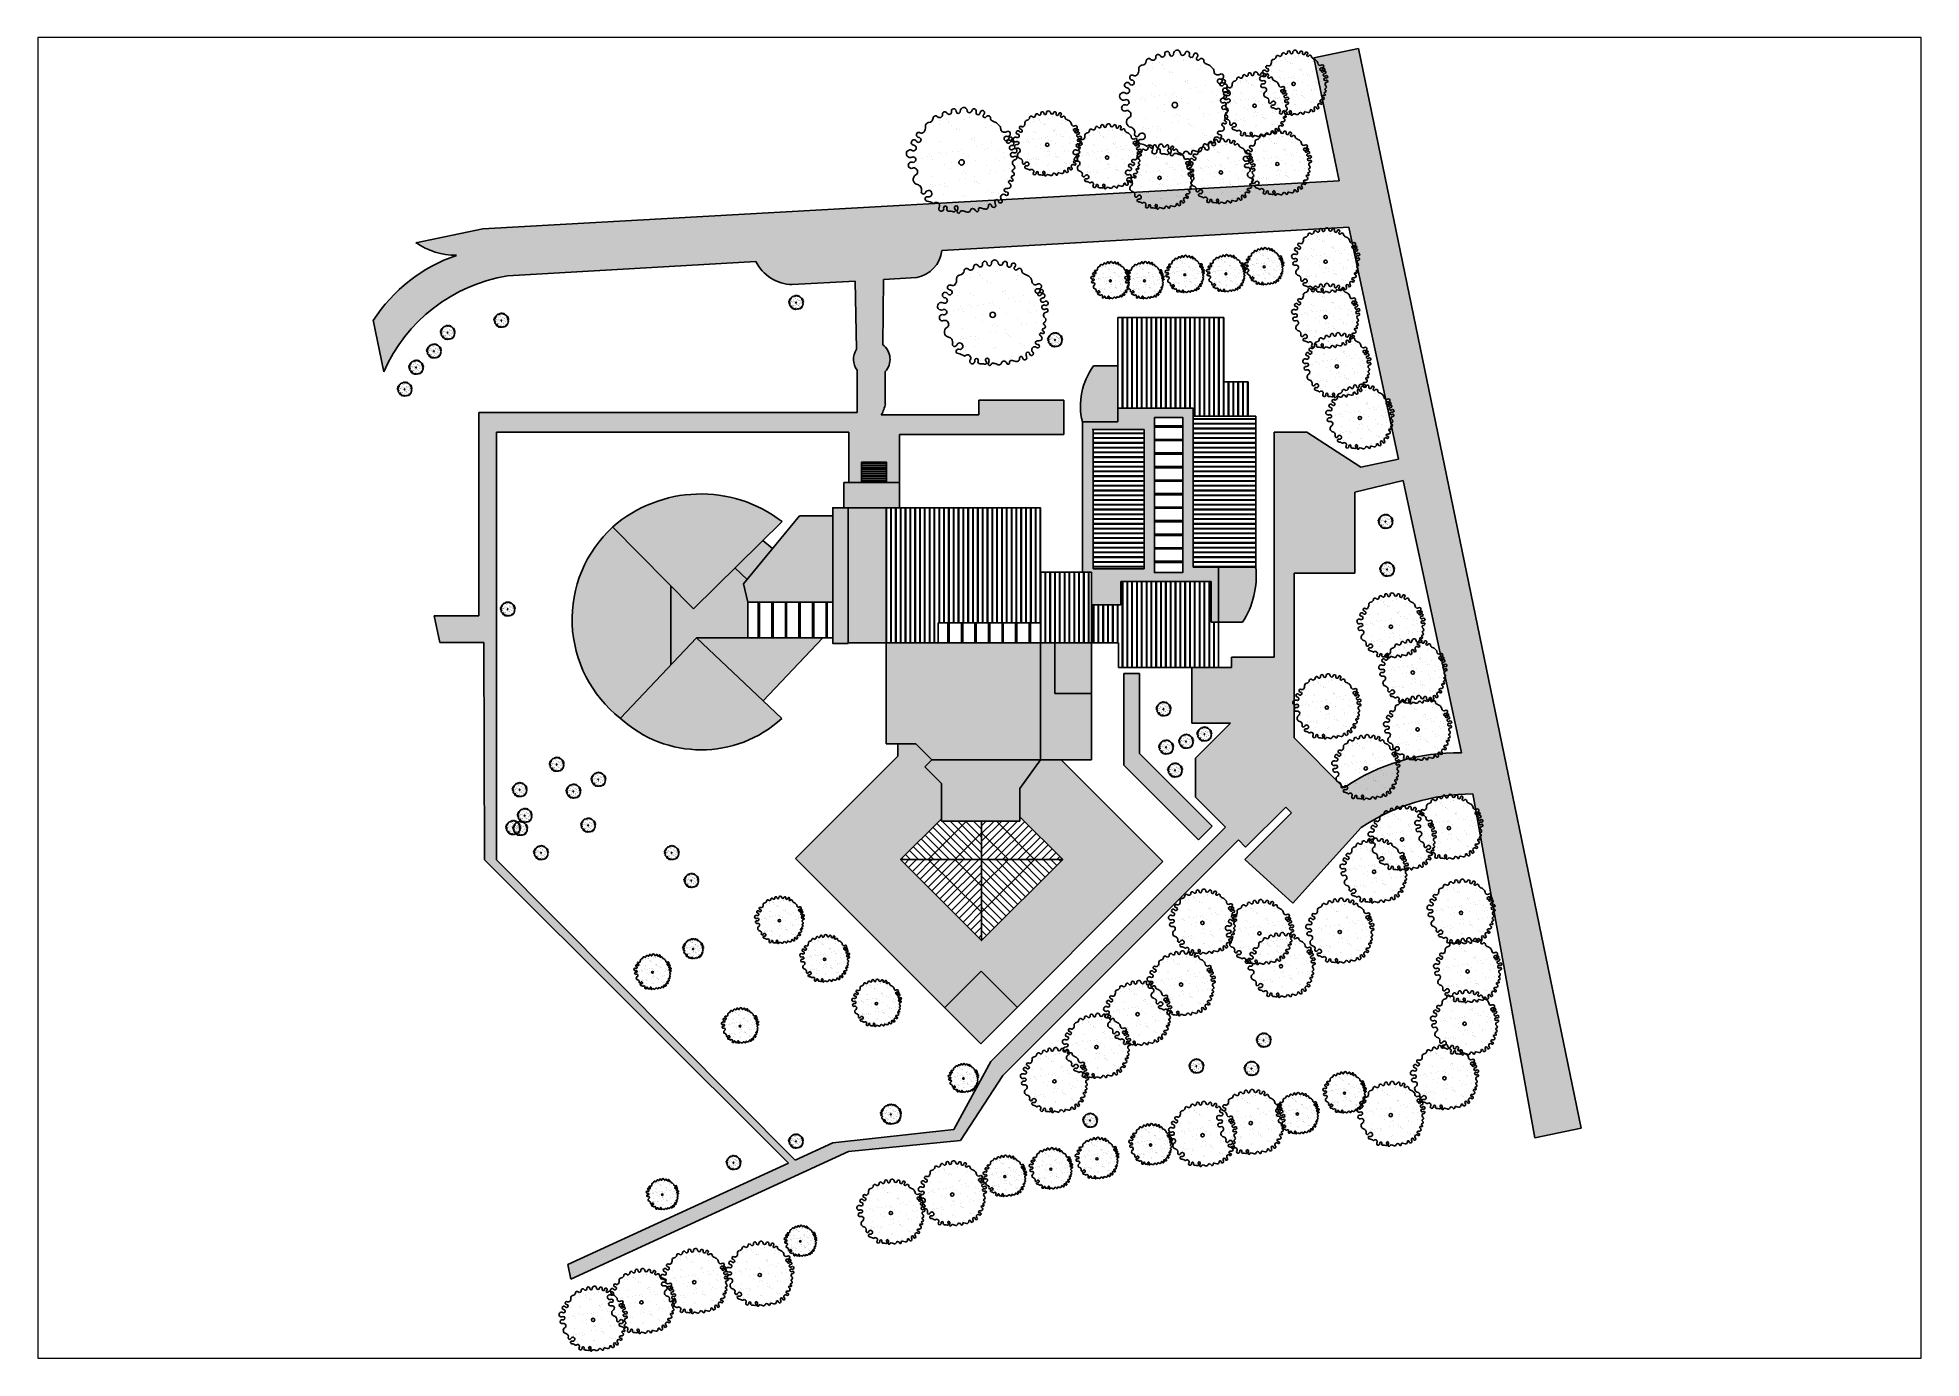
# Paper-space layout 'Layout1' of a CAD drawing. Header units: millimetres. Extents: x 29 to 259, y 20 to 181.
# The model-space entities are those that its viewports show. They can reach past a viewport. Long polylines and large blocks are cut down to what shows.
import ezdxf

# ---------------------------------------------------------------- set-up
doc = ezdxf.new("R2010")
doc.units = ezdxf.units.MM
for name, color, linetype in [('Building', 7, 'Continuous'), ('Plants', 93, 'Continuous'), ('Roads', 51, 'Continuous')]:
    doc.layers.add(name, color=color, linetype=linetype)
doc.layers.get('0').off()

# ---------------------------------------------------------------- blocks, each defined once
blk = doc.blocks.new('AR34')
for p, q in [((-0.583, 1.096), (-0.583, 1.096)), ((-0.574, 0.997), (-0.574, 0.997)), ((-0.391, 1.121), (-0.391, 1.121)), ((-0.333, 1.05), (-0.333, 1.05)), ((-0.331, 1.075), (-0.331, 1.075)), ((0.04, 1.375), (0.04, 1.375)), ((0.068, 1.14), (0.068, 1.14)), ((0.221, 1.174), (0.221, 1.174)), ((0.222, 1.196), (0.222, 1.196)), ((0.462, 1.227), (0.462, 1.227)), ((0.665, 1.05), (0.665, 1.05)), ((-0.925, 0.518), (-0.925, 0.518)), ((-0.919, 0.788), (-0.919, 0.788)), ((-0.727, 0.963), (-0.727, 0.963)), ((-0.583, 0.564), (-0.583, 0.564)), ((-0.513, 0.522), (-0.513, 0.522)), ((-0.265, 0.966), (-0.265, 0.966)), ((-0.138, 0.867), (-0.138, 0.867)), ((-0.132, 0.897), (-0.132, 0.897)), ((-0.05, 0.86), (-0.05, 0.86)), ((0.271, 0.613), (0.271, 0.613)), ((0.291, 0.622), (0.291, 0.622)), ((0.331, 0.568), (0.331, 0.568)), ((0.347, 0.648), (0.347, 0.648)), ((0.627, 0.93), (0.627, 0.93)), ((0.799, 0.981), (0.799, 0.981)), ((0.802, 0.514), (0.802, 0.514)), ((1.073, 0.701), (1.073, 0.701)), ((1.278, 0.732), (1.278, 0.732)), ((-1.182, 0.073), (-1.182, 0.073)), ((-1.028, 0.107), (-1.028, 0.107)), ((-0.888, 0.155), (-0.888, 0.155)), ((-0.849, 0.213), (-0.849, 0.213)), ((-0.788, 0.16), (-0.788, 0.16)), ((-0.755, 0.086), (-0.755, 0.086)), ((-0.604, 0.272), (-0.604, 0.272)), ((-0.544, 0.226), (-0.544, 0.226)), ((-0.387, 0.25), (-0.387, 0.25)), ((-0.263, 0.011), (-0.263, 0.011)), ((-0.233, 0.284), (-0.233, 0.284)), ((-0.068, 0.292), (-0.068, 0.292)), ((0.007, 0.337), (0.007, 0.337)), ((0.042, 0.239), (0.042, 0.239)), ((0.175, 0.17), (0.175, 0.17)), ((0.361, 0.048), (0.361, 0.048)), ((0.408, 0.426), (0.408, 0.426)), ((0.562, 0.461), (0.562, 0.461)), ((0.612, 0.352), (0.612, 0.352)), ((0.697, 0.356), (0.697, 0.356)), ((0.933, 0.106), (0.933, 0.106)), ((0.973, 0.323), (0.973, 0.323)), ((0.993, 0.061), (0.993, 0.061)), ((1.106, 0.254), (1.106, 0.254)), ((1.142, 0.127), (1.142, 0.127)), ((-1.209, -0.116), (-1.209, -0.116)), ((-1.138, -0.331), (-1.138, -0.331)), ((-0.78, -0.361), (-0.78, -0.361)), ((-0.444, -0.052), (-0.444, -0.052)), ((-0.276, -0.163), (-0.276, -0.163)), ((-0.046, -0.464), (-0.046, -0.464)), ((0.002, -0.282), (0.002, -0.282)), ((0.058, -0.235), (0.058, -0.235)), ((0.108, -0.429), (0.108, -0.429)), ((0.118, -0.281), (0.118, -0.281)), ((0.348, -0.376), (0.348, -0.376)), ((0.35, -0.488), (0.35, -0.488)), ((0.655, -0.079), (0.655, -0.079)), ((0.749, -0.287), (0.749, -0.287)), ((0.766, -0.218), (0.766, -0.218)), ((0.903, -0.252), (0.903, -0.252)), ((1.143, -0.199), (1.143, -0.199)), ((1.212, -0.447), (1.212, -0.447)), ((1.274, -0.155), (1.274, -0.155)), ((1.28, -0.404), (1.28, -0.404)), ((-0.899, -0.974), (-0.899, -0.974)), ((-0.841, -0.64), (-0.841, -0.64)), ((-0.817, -0.577), (-0.817, -0.577)), ((-0.757, -0.623), (-0.757, -0.623)), ((-0.71, -0.935), (-0.71, -0.935)), ((-0.687, -0.606), (-0.687, -0.606)), ((-0.581, -0.572), (-0.581, -0.572)), ((-0.476, -0.838), (-0.476, -0.838)), ((-0.448, -0.641), (-0.448, -0.641)), ((-0.447, -0.553), (-0.447, -0.553)), ((-0.374, -0.627), (-0.374, -0.627)), ((0.032, -0.89), (0.032, -0.89)), ((0.071, -0.856), (0.071, -0.856)), ((0.399, -0.496), (0.399, -0.496)), ((0.43, -0.526), (0.43, -0.526)), ((0.483, -0.557), (0.483, -0.557)), ((0.72, -0.743), (0.72, -0.743)), ((0.78, -0.788), (0.78, -0.788)), ((0.836, -0.792), (0.836, -0.792)), ((0.962, -0.806), (0.962, -0.806)), ((-0.304, -1.201), (-0.304, -1.201)), ((-0.155, -1.084), (-0.155, -1.084)), ((-0.107, -1.266), (-0.107, -1.266)), ((-0.095, -1.13), (-0.095, -1.13)), ((0.294, -1.177), (0.294, -1.177)), ((0.448, -1.143), (0.448, -1.143)), ((0.5, -1.1), (0.5, -1.1)), ((0.657, -1.215), (0.657, -1.215)), ((0.688, -1.089), (0.688, -1.089)), ((1.061, -1.004), (1.061, -1.004))]:
    blk.add_line(p, q)
blk.add_circle((0.003, 0.005), 0.0699)
for centre, radius, start, end in [((-0.845, 0.951), 0.101, 94.8706, 185.2408), ((-0.863, 1.169), 0.117, 274.8706, 357.0694), ((-0.681, 1.159), 0.0654, 42.8926, 177.0694), ((-0.576, 1.257), 0.0781, 222.8926, 4.0789), ((-0.433, 1.267), 0.0645, 27.2561, 184.0789), ((-0.322, 1.324), 0.0607, 207.2561, 12.7058), ((-0.202, 1.351), 0.0627, 357.381, 192.7058), ((-0.085, 1.346), 0.0546, 177.381, 4.5311), ((0.059, 1.357), 0.0893, 5.5558, 184.5311), ((0.21, 1.372), 0.0631, 185.5558, 350.275), ((0.33, 1.352), 0.0579, 340.4886, 170.275), ((0.438, 1.313), 0.0572, 160.4886, 357.6944), ((0.551, 1.309), 0.0559, 307.4277, 177.6944), ((0.614, 1.227), 0.0474, 127.4277, 325.9017), ((0.704, 1.166), 0.0615, 357.7701, 145.9017), ((0.839, 1.161), 0.0738, 177.7701, 240.2235), ((1.138, 1.682), 0.675, 240.2235, 247.9142), ((0.781, 0.804), 0.273, 36.3903, 67.9142), ((-1.246, 0.526), 0.0716, 30.2422, 264.7312), ((-1.127, 0.596), 0.0659, 210.2422, 86.1284), ((-1.118, 0.726), 0.0643, 60.3726, 266.1284), ((-1.047, 0.852), 0.0808, 240.3726, 325.9814), ((-1.152, 0.923), 0.208, 325.9814, 5.2408), ((0.873, 0.871), 0.16, 4.1943, 36.3903), ((1.127, 0.89), 0.0951, 184.1943, 303.0116), ((1.181, 0.629), 0.0606, 74.2249, 359.8506), ((1.216, 0.753), 0.0684, 254.2249, 123.0116), ((1.232, 0.553), 0.0471, 53.8221, 330.5087), ((1.287, 0.628), 0.0461, 233.8221, 179.8506), ((1.321, 0.503), 0.0547, 268.4475, 150.5087), ((-1.345, 0.231), 0.101, 60.6127, 294.6176), ((-1.314, -0.071), 0.082, 73.7291, 290.6354), ((-1.271, 0.076), 0.0712, 253.7291, 130.6017), ((-1.259, 0.382), 0.073, 240.6127, 84.7312), ((1.318, 0.391), 0.0577, 88.4475, 315.831), ((1.349, 0.205), 0.0591, 63.7791, 306.3078), ((1.421, -0.008), 0.0834, 94.2768, 235.3763), ((1.401, 0.31), 0.0578, 243.7791, 135.831), ((1.411, 0.121), 0.0461, 274.2768, 126.3078), ((-1.25, -0.241), 0.0997, 339.0384, 110.6354), ((-1.128, -0.445), 0.138, 121.073, 259.3982), ((-1.251, -0.241), 0.101, 301.073, 339.0384), ((1.275, -0.511), 0.0393, 49.1403, 247.2303), ((1.323, -0.455), 0.034, 229.1403, 69.8944), ((1.347, -0.389), 0.0367, 95.1452, 249.8944), ((1.373, -0.223), 0.0379, 110.5311, 246.8807), ((1.339, -0.303), 0.0495, 275.1452, 66.8807), ((1.338, -0.129), 0.0627, 290.5311, 55.3763), ((-1.177, -0.706), 0.127, 33.345, 79.3982), ((-1.188, -0.713), 0.141, 344.3667, 33.345), ((-0.996, -0.767), 0.0592, 164.3667, 339.3051), ((-0.899, -0.955), 0.0567, 74.3676, 263.8415), ((-0.861, -0.818), 0.085, 254.3676, 159.3051), ((0.927, -1.019), 0.0468, 2.2949, 178.2606), ((1.023, -1.015), 0.0493, 182.2949, 47.774), ((1.114, -0.915), 0.0861, 161.2295, 227.774), ((1.106, -0.912), 0.0782, 96.2602, 161.2295), ((1.105, -0.905), 0.0715, 47.4117, 96.2602), ((1.171, -0.726), 0.0473, 81.4743, 279.0893), ((1.185, -0.819), 0.0465, 227.4117, 99.0893), ((1.202, -0.516), 0.165, 261.4743, 288.6125), ((1.233, -0.609), 0.0669, 288.6125, 67.2303), ((-0.94, -1.337), 0.327, 53.0956, 83.8415), ((-0.733, -1.061), 0.0174, 233.0956, 316.9913), ((-0.658, -1.131), 0.0855, 326.7663, 136.9913), ((-0.532, -1.214), 0.0656, 146.7663, 13.4455), ((-0.423, -1.188), 0.0458, 336.023, 193.4455), ((-0.333, -1.228), 0.0523, 156.023, 275.9697), ((-0.299, -1.558), 0.28, 71.4879, 95.9697), ((-0.196, -1.252), 0.0427, 251.4879, 51.2416), ((-0.141, -1.183), 0.0461, 11.9951, 231.2416), ((-0.076, -1.288), 0.0402, 150.0309, 341.9259), ((-0.227, -1.201), 0.134, 330.0309, 11.9951), ((0.013, -1.318), 0.0537, 81.3108, 161.9259), ((-0.028, -1.587), 0.326, 63.5189, 81.3108), ((0.165, -1.2), 0.107, 243.5189, 278.4839), ((0.17, -1.235), 0.0704, 278.4839, 345.3664), ((0.295, -1.268), 0.0585, 95.8191, 165.3664), ((0.297, -1.288), 0.0782, 16.9241, 95.8191), ((0.41, -1.253), 0.0396, 196.9241, 15.7921), ((0.488, -1.231), 0.0413, 75.5217, 195.7921), ((-5.411, -24.074), 23.633, 75.2419, 75.5217), ((0.63, -1.142), 0.0812, 255.2419, 5.9436), ((0.75, -1.129), 0.0388, 4.1433, 185.9436), ((0.844, -1.123), 0.0556, 184.1433, 22.2107), ((1.087, -1.023), 0.207, 178.2606, 202.2107)]:
    blk.add_arc(centre, radius, start, end)

msp = doc.modelspace()

# ---------------------------------------------------------------- hatches: boundary and pattern name
at = {"layer": 'Building', "true_color": 0xffffff}
h = msp.add_hatch(dxfattribs=at)
h.set_pattern_fill('JIS_LC_8A', scale=0.089, angle=45)
h.paths.add_polyline_path([(92.36, 146.45), (77.12, 146.45), (77.12, 133.4), (87.97, 133.4), (87.97, 132.25), (95.9, 132.25), (95.9, 137.17), (92.36, 137.17)])
at = {"layer": 'Building', "true_color": 0x939598}
h = msp.add_hatch(color=252, dxfattribs=at)
h.dxf.hatch_style = 1
h.paths.add_polyline_path([(77.12, 139.48), (73.62, 139.48, 0.221623), (72.01, 131.4), (77.12, 131.4)])
h.paths.add_polyline_path([(96.97, 110.48), (91.6, 110.48), (91.6, 102.54), (95.07, 102.54, 0.172307)])
at = {"layer": 'Building', "true_color": 0xc7c8ca}
h = msp.add_hatch(color=9, dxfattribs=at)
h.dxf.hatch_style = 1
h.paths.add_polyline_path([(87.97, 133.4), (77.12, 133.4), (77.12, 131.4), (72.01, 131.4), (72.01, 109.77), (73.33, 109.77), (73.33, 105.06), (77.57, 105.06), (77.57, 108.41), (90.58, 108.41), (90.58, 102.54), (91.6, 102.54), (91.6, 110.48), (87.97, 110.48)])
h.paths.add_polyline_path([(80.92, 130.33), (80.92, 110.25), (73.57, 110.25), (73.57, 130.33)], flags=16)
h.paths.add_polyline_path([(82.38, 132.05), (86.46, 132.05), (86.46, 109.7), (82.38, 109.7)], flags=16)
at = {"layer": 'Building', "true_color": 0xffffff}
h = msp.add_hatch(dxfattribs=at)
h.set_pattern_fill('JIS_LC_8A', scale=0.088, angle=135)
h.paths.add_polyline_path([(80.92, 130.33), (73.57, 130.33), (73.57, 110.25), (80.92, 110.25)])
h.paths.add_polyline_path([(96.97, 132.25), (95.9, 132.25), (87.97, 132.25), (87.97, 110.48), (91.6, 110.48), (96.97, 110.48)])
h = msp.add_hatch(dxfattribs=at)
h.set_pattern_fill('JIS_LC_8A', scale=0.25, angle=135)
h.paths.add_polyline_path([(86.46, 132.05), (82.38, 132.05), (82.38, 109.7), (86.46, 109.7)])
at = {"layer": 'Building', "true_color": 0x939598}
h = msp.add_hatch(color=252, dxfattribs=at)
h.dxf.hatch_style = 1
h.paths.add_polyline_path([(23.82, 105.43), (23.24, 108.09), (23.74, 108.7), (21.99, 110.37), (16, 104.47), (12.78, 107.75), (12.78, 96.43), (16.45, 100.31), (23.82, 100.31)])
h.paths.add_polyline_path([(38.29, 119.03), (36.08, 119.03), (36.08, 99.5), (38.29, 99.5)])
h.paths.add_polyline_path([(43.74, 119.03), (38.29, 119.03), (38.29, 99.56), (43.74, 99.56)])
h.paths.add_polyline_path([(45.7, 122.69), (37.65, 122.69), (37.65, 119.03), (38.29, 119.03), (43.74, 119.03), (45.7, 119.03)])
h.paths.add_polyline_path([(43.81, 125.58), (40.22, 125.58), (40.22, 122.69), (43.81, 122.69)])
h.paths.add_polyline_path([(73.33, 92.27), (68.04, 92.27), (68.04, 99.56), (65.98, 99.56), (65.98, 82.71), (73.33, 82.71)])
h.paths.add_polyline_path([(62.63, 47.08), (57.44, 52.26), (52.18, 47), (57.37, 41.82)])
at = {"layer": 'Building', "true_color": 0xffffff}
h = msp.add_hatch(dxfattribs=at)
h.set_pattern_fill('ANSI31', scale=0.087, angle=135)
h.paths.add_polyline_path([(43.81, 125.58), (40.22, 125.58), (40.22, 122.69), (43.81, 122.69)])
at = {"layer": 'Building'}
h = msp.add_hatch(color=117, dxfattribs=at)
h.dxf.hatch_style = 1
h.paths.add_polyline_path([(28.78, 117.05, 0.356883), (4.4, 116.26), (16, 104.47)])
h.paths.add_polyline_path([(12.78, 107.75), (4.4, 116.26, 0.463726), (5.49, 88.73), (12.78, 96.43)])
h.paths.add_polyline_path([(26.05, 91.21), (16.45, 100.31), (5.49, 88.73, 0.391009), (28.74, 88.67)])
h.paths.add_polyline_path([(34.66, 100.31), (23.82, 100.31), (16.45, 100.31), (26.05, 91.21)])
h.paths.add_polyline_path([(36.08, 117.89), (31.29, 117.89), (23.24, 108.09), (23.82, 105.43), (36.08, 105.43)])
h.paths.add_polyline_path([(27.41, 113.17), (26.01, 114.32), (21.99, 110.37), (23.74, 108.7)], flags=17)
at = {"layer": 'Building', "true_color": 0xc7c8ca}
h = msp.add_hatch(color=9, dxfattribs=at)
h.dxf.hatch_style = 1
h.paths.add_polyline_path([(23.82, 105.43), (23.24, 108.09), (23.74, 108.7), (21.99, 110.37), (16, 104.47), (12.78, 107.75), (12.78, 96.43), (16.45, 100.31), (23.82, 100.31)])
h.paths.add_polyline_path([(43.74, 119.03), (38.29, 119.03), (38.29, 99.56), (43.74, 99.56)])
h.paths.add_polyline_path([(73.33, 99.56), (68.04, 99.56), (68.04, 92.27), (73.33, 92.27)])
at = {"layer": 'Building', "true_color": 0xffffff}
h = msp.add_hatch(dxfattribs=at)
h.set_pattern_fill('JIS_LC_8A', scale=0.089, angle=45)
h.paths.add_polyline_path([(65.98, 119.03), (43.74, 119.03), (43.74, 99.56), (51.25, 99.56), (51.25, 102.44), (65.98, 102.44)])
h.paths.add_polyline_path([(73.33, 109.77), (65.98, 109.77), (65.98, 99.56), (73.33, 99.56)])
h.paths.add_polyline_path([(91.6, 102.54), (90.58, 102.54), (90.58, 108.41), (77.57, 108.41), (77.57, 105.06), (73.33, 105.06), (73.33, 99.56), (77.19, 99.56), (77.19, 96.02), (91.6, 96.02)])
h = msp.add_hatch(dxfattribs=at)
h.set_pattern_fill('JIS_LC_8A', scale=0.25, angle=45)
h.paths.add_polyline_path([(36.08, 105.43), (23.82, 105.43), (23.82, 100.31), (36.08, 100.31)])
h = msp.add_hatch(dxfattribs=at)
h.set_pattern_fill('JIS_LC_8A', scale=0.25, angle=45)
h.paths.add_polyline_path([(65.98, 102.44), (51.25, 102.44), (51.25, 99.56), (65.98, 99.56)])
at = {"layer": 'Building'}
h = msp.add_hatch(color=99, dxfattribs=at)
h.dxf.hatch_style = 1
h.paths.add_polyline_path([(65.98, 99.56), (43.74, 99.56), (43.74, 85.01), (48.03, 85.01), (50.34, 82.71), (65.98, 82.71)])
h.paths.add_polyline_path([(45.83, 68.35), (51.72, 74.23), (51.72, 79.29), (49.32, 81.69), (50.34, 82.71), (48.03, 85.01), (45.46, 85.01), (45.46, 83.24), (30.7, 68.48), (52.18, 47), (57.44, 52.26), (62.63, 47.08), (83.6, 68.05), (68.96, 82.71), (65.98, 82.71), (63.03, 78.59), (63.03, 74.51), (69.19, 68.35), (57.51, 56.67)])
h = msp.add_hatch(color=99, dxfattribs=at)
h.dxf.hatch_style = 1
h.paths.add_polyline_path([(80.22, 95.14), (77.97, 95.14), (77.97, 81.95), (88.72, 71.21), (90.68, 73.17), (80.22, 83.64)])
h = msp.add_hatch(color=117, dxfattribs=at)
h.dxf.hatch_style = 1
h.paths.add_polyline_path([(65.98, 82.71), (50.34, 82.71), (49.32, 81.69), (51.72, 79.29), (51.72, 73.89), (63.03, 73.89), (63.03, 78.59)])
h = msp.add_hatch(dxfattribs=at)
h.set_pattern_fill('ANSI31', color=256, scale=0.25)
h.paths.add_polyline_path([(49.81, 68.35), (45.83, 68.35), (57.51, 56.67), (57.51, 60.77)])
h.paths.add_polyline_path([(53.66, 68.35), (49.81, 68.35), (57.51, 60.77), (57.51, 64.5)], flags=17)
h.paths.add_polyline_path([(57.51, 68.35), (53.66, 68.35), (57.51, 64.5)], flags=16)
h.paths.add_polyline_path([(57.51, 72.2), (57.51, 68.35), (61.36, 68.35)], flags=17)
h.paths.add_polyline_path([(59.65, 73.89), (57.51, 73.89), (57.51, 72.2), (61.36, 68.35), (65.1, 68.35)])
h.paths.add_polyline_path([(63.03, 74.51), (63.03, 73.89), (59.65, 73.89), (65.1, 68.35), (69.19, 68.35)])
h = msp.add_hatch(dxfattribs=at)
h.set_pattern_fill('ANSI31', color=256, scale=0.25, angle=90)
h.paths.add_polyline_path([(69.19, 68.35), (65.1, 68.35), (57.51, 60.77), (57.51, 56.67)])
h.paths.add_polyline_path([(65.1, 68.35), (61.36, 68.35), (57.51, 64.5), (57.51, 60.77)], flags=17)
h.paths.add_polyline_path([(61.36, 68.35), (57.51, 68.35), (57.51, 64.5)], flags=16)
h.paths.add_polyline_path([(57.51, 72.2), (53.66, 68.35), (57.51, 68.35)])
h.paths.add_polyline_path([(57.51, 72.2), (57.51, 73.89), (55.34, 73.89), (49.81, 68.35), (53.66, 68.35)])
h.paths.add_polyline_path([(55.34, 73.89), (51.72, 73.89), (51.72, 74.23), (45.83, 68.35), (49.81, 68.35)])
at = {"layer": 'Roads', "true_color": 0x695d54}
h = msp.add_hatch(color=251, dxfattribs=at)
h.dxf.hatch_style = 1
h.paths.add_polyline_path([(111.78, 185.18), (105.35, 183.86), (109, 166.15), (-14.31, 159.21), (-23.96, 157.22, 0.151542), (-18.11, 155.4, 0.169596), (-30.08, 146.04), (-28.56, 138.63, -0.255973), (-10.78, 152.44), (25, 154.52, 0.278859), (30.24, 151.19), (39.29, 151.7), (39.49, 141.86, 0.315765), (39.58, 138.84), (39.58, 132.74), (-14.89, 132.74), (-14.89, 103.45), (-21.31, 103.45), (-20.52, 99.62), (-14.17, 99.62), (-14.07, 68.31), (29.68, 24.6), (-2.06, 9.99), (-1.62, 7.89), (38.33, 26.27), (54.47, 27.86), (60.57, 37.26), (94.48, 71.18), (95.52, 70.14), (101.3, 75.92), (102.13, 75.09), (95.39, 68.35), (102.33, 62.09), (112.17, 72.99, -0.146623), (128.22, 77.8), (137.16, 28.26), (143.82, 29.63)])
h.paths.add_polyline_path([(43.37, 151.93), (48.16, 152.2, 0.318607), (51.8, 156.08), (110.4, 159.48), (117.55, 126.05), (112.11, 124.88), (104.31, 129.92), (99.62, 129.92), (99.62, 97.51), (93.5, 97.51), (93.5, 96.02), (87.79, 96.02), (87.79, 87.99), (93.33, 87.99), (88.3, 82.96), (88.3, 77.36), (92.62, 73.04), (58.84, 39.26), (53.5, 29.48), (36.1, 27.56), (30.64, 25.05), (-12.36, 68.31), (-12.36, 129.93), (38.4, 129.93), (38.4, 122.69), (40.22, 122.69), (40.22, 125.58), (43.81, 125.58), (43.81, 122.69), (45.7, 122.69), (45.7, 129.6), (69.36, 129.6), (69.36, 134.52), (57.09, 134.52), (57.09, 132.41), (43.06, 132.41, 0.08672), (43.64, 134.03), (43.64, 138.66, 0.441495), (43.27, 142.53)], flags=16)
h.paths.add_polyline_path([(40.22, 125.58), (43.81, 125.58), (43.81, 122.69), (45.7, 122.69), (45.7, 119.03), (65.98, 119.03), (65.98, 109.77), (72.01, 109.77), (72.01, 131.4, -0.221623), (73.62, 139.48), (77.12, 139.48), (77.12, 146.45), (92.36, 146.45), (92.36, 137.17), (95.9, 137.17), (95.9, 132.25), (96.97, 132.25), (96.97, 110.48, -0.172307), (95.07, 102.54), (91.6, 102.54), (91.6, 96.02), (77.19, 96.02), (77.19, 99.56), (73.33, 99.56), (73.33, 82.71), (68.96, 82.71), (83.6, 68.05), (57.37, 41.82), (30.7, 68.48), (45.46, 83.24), (45.46, 85.01), (43.74, 85.01), (43.74, 99.56), (38.29, 99.56), (38.29, 99.5), (36.08, 99.5), (36.08, 100.31), (34.66, 100.31), (26.05, 91.21), (28.74, 88.67, -0.391009), (5.49, 88.73, -0.463726), (4.4, 116.26, -0.356883), (28.78, 117.05), (26.01, 114.32), (27.41, 113.17), (31.29, 117.89), (36.08, 117.89), (36.08, 119.03), (37.65, 119.03), (37.65, 122.69), (40.22, 122.69)], flags=0)
h.paths.add_polyline_path([(80.92, 130.33), (80.92, 110.25), (73.57, 110.25), (73.57, 130.33)], flags=0)
h.paths.add_polyline_path([(82.38, 132.05), (86.46, 132.05), (86.46, 109.7), (82.38, 109.7)], flags=0)
h.paths.add_polyline_path([(65.98, 82.71), (63.03, 78.59), (63.03, 74.51), (69.19, 68.35), (57.51, 56.67), (45.83, 68.35), (51.72, 74.23), (51.72, 79.29), (49.32, 81.69), (50.34, 82.71)], flags=0)
h.paths.add_polyline_path([(77.97, 95.14), (80.22, 95.14), (80.22, 83.64), (90.68, 73.17), (88.72, 71.21), (77.97, 81.95)], flags=0)
h.paths.add_polyline_path([(102.51, 109.63), (111.24, 109.63), (111.24, 121.26), (118.21, 122.95), (126.6, 83.71, 0.157778), (109.68, 78.7), (102.51, 85.87)], flags=16)
h.paths.add_polyline_path([(59.65, 73.89), (65.1, 68.35), (57.51, 60.77), (49.81, 68.35), (55.34, 73.89)], flags=0)
h.paths.add_polyline_path([(57.51, 72.2), (61.36, 68.35), (57.51, 64.5), (53.66, 68.35)], flags=0)

# ---------------------------------------------------------------- linework, layer by layer
at = {"layer": 'Building'}
for p, q in [((77.12, 131.4), (77.12, 146.45)), ((77.12, 146.45), (92.36, 146.45)), ((92.36, 146.45), (92.36, 137.17)), ((77.12, 139.48), (73.62, 139.48)), ((92.36, 137.17), (95.9, 137.17)), ((95.9, 137.17), (95.9, 132.25)), ((87.97, 133.4), (77.12, 133.4)), ((87.97, 110.48), (87.97, 133.4)), ((72.01, 109.77), (72.01, 131.4)), ((72.01, 131.4), (77.12, 131.4)), ((73.4, 130.33), (80.92, 130.33)), ((73.57, 110.25), (73.57, 130.33)), ((80.92, 130.33), (80.92, 110.25)), ((95.9, 132.25), (87.97, 132.25)), ((95.9, 132.25), (96.97, 132.25)), ((96.97, 132.25), (96.97, 110.48)), ((28.78, 117.05), (16, 104.47)), ((31.29, 117.89), (23.24, 108.09)), ((31.29, 117.89), (36.08, 117.89)), ((16, 104.47), (4.4, 116.26)), ((26.01, 114.32), (27.41, 113.17)), ((21.99, 110.37), (23.74, 108.7)), ((65.98, 109.77), (73.33, 109.77)), ((73.33, 109.77), (73.33, 99.56)), ((80.92, 110.25), (73.57, 110.25)), ((91.6, 110.48), (87.97, 110.48)), ((96.97, 110.48), (91.6, 110.48)), ((91.6, 110.48), (91.6, 96.02)), ((12.78, 96.43), (12.78, 107.75)), ((23.24, 108.09), (23.82, 105.43)), ((77.57, 105.06), (77.57, 108.41)), ((77.57, 108.41), (90.58, 108.41)), ((90.58, 108.41), (90.58, 102.54)), ((23.82, 105.43), (36.08, 105.43)), ((23.82, 105.43), (23.82, 100.31)), ((73.33, 105.06), (77.57, 105.06)), ((12.78, 102.3), (12.78, 96.43)), ((65.98, 102.44), (51.25, 102.44)), ((51.25, 102.44), (51.25, 99.56)), ((90.58, 102.54), (91.6, 102.54)), ((16.45, 100.31), (5.49, 88.73)), ((23.82, 100.31), (16.45, 100.31)), ((16.45, 100.31), (26.05, 91.21)), ((23.82, 100.31), (36.08, 100.31)), ((26.05, 91.21), (34.66, 100.31)), ((43.74, 99.56), (43.74, 85.01)), ((65.98, 99.56), (65.98, 82.71)), ((73.33, 99.56), (65.98, 99.56)), ((68.04, 99.56), (68.04, 92.27)), ((73.33, 99.56), (73.33, 82.71)), ((77.19, 99.56), (73.33, 99.56)), ((77.19, 96.02), (77.19, 99.56)), ((91.6, 96.02), (77.19, 96.02)), ((77.97, 95.14), (77.97, 81.95)), ((80.22, 95.14), (77.97, 95.14)), ((80.22, 83.64), (80.22, 95.14)), ((68.04, 92.27), (73.33, 92.27)), ((26.05, 91.21), (28.74, 88.67)), ((43.74, 85.01), (48.03, 85.01)), ((45.46, 85.01), (45.46, 83.24)), ((48.03, 85.01), (50.34, 82.71)), ((45.46, 83.24), (30.7, 68.48)), ((50.34, 82.71), (49.32, 81.69)), ((49.32, 81.69), (51.72, 79.29)), ((50.34, 82.71), (65.98, 82.71)), ((63.03, 78.59), (65.98, 82.71)), ((73.33, 82.71), (65.98, 82.71)), ((83.6, 68.05), (68.96, 82.71)), ((77.97, 81.95), (88.72, 71.21)), ((90.68, 73.17), (80.22, 83.64)), ((51.72, 79.29), (51.72, 73.89)), ((63.03, 73.89), (63.03, 78.59)), ((51.72, 73.89), (63.03, 73.89)), ((57.51, 56.67), (57.51, 73.89)), ((88.72, 71.21), (90.68, 73.17)), ((30.7, 68.48), (57.37, 41.82)), ((45.83, 68.35), (69.19, 68.35)), ((57.37, 41.82), (83.6, 68.05)), ((52.18, 47), (57.44, 52.26)), ((57.44, 52.26), (62.63, 47.08))]:
    msp.add_line(p, q, dxfattribs=at)
for points in [[(82.38, 132.05), (86.46, 132.05), (86.46, 109.7), (82.38, 109.7)], [(40.22, 125.58), (43.81, 125.58), (43.81, 122.69), (40.22, 122.69)], [(37.65, 122.69), (45.7, 122.69), (45.7, 119.03), (37.65, 119.03)], [(38.29, 119.03), (36.08, 119.03), (36.08, 99.5), (38.29, 99.5)], [(38.29, 119.03), (43.74, 119.03), (43.74, 99.56), (38.29, 99.56)], [(43.74, 119.03), (65.98, 119.03), (65.98, 99.56), (43.74, 99.56)], [(53.66, 68.35), (57.51, 72.2), (61.36, 68.35), (57.51, 64.5)]]:
    msp.add_lwpolyline(points, close=True, dxfattribs=at)
msp.add_lwpolyline([(91.6, 102.54), (95.07, 102.54, 0.76277)], format="xyb", dxfattribs=at)
for points in [[(63.03, 74.51), (69.19, 68.35), (57.51, 56.67), (45.83, 68.35), (51.72, 74.23)], [(59.65, 73.89), (65.1, 68.35), (57.51, 60.77), (49.81, 68.35), (55.34, 73.89)]]:
    msp.add_lwpolyline(points, dxfattribs=at)
for centre, radius, start, end in [((81.48, 133.71), 9.75, 143.7204, 193.7047), ((17.07, 101.75), 19.27, 52.5722, 131.1346), ((16.59, 102.96), 18.05, 132.4984, 232.012), ((84.84, 109.18), 12.2, 326.9859, 6.0917), ((17.14, 101.3), 17.14, 227.152, 312.5759)]:
    msp.add_arc(centre, radius, start, end, dxfattribs=at)
at = {"layer": 'Roads'}
for p, q in [((105.35, 183.86), (111.78, 185.18)), ((111.78, 185.18), (143.82, 29.63)), ((109, 166.15), (105.35, 183.86)), ((-14.31, 159.21), (109, 166.15)), ((-23.96, 157.22), (-14.31, 159.21)), ((51.8, 156.08), (110.4, 159.48)), ((110.4, 159.48), (117.55, 126.05)), ((-10.78, 152.44), (25, 154.52)), ((43.37, 151.93), (43.27, 142.53)), ((43.37, 151.93), (48.16, 152.2)), ((30.24, 151.19), (39.29, 151.7)), ((39.29, 151.7), (39.49, 141.86)), ((-28.56, 138.63), (-30.08, 146.04)), ((39.58, 138.84), (39.58, 132.74)), ((43.64, 138.66), (43.64, 134.03)), ((69.36, 134.52), (57.09, 134.52)), ((57.09, 134.52), (57.09, 132.41)), ((69.36, 129.6), (69.36, 134.52)), ((39.58, 132.74), (-14.89, 132.74)), ((-14.89, 132.74), (-14.89, 103.45)), ((57.09, 132.41), (43.03, 132.41)), ((-12.36, 68.31), (-12.36, 129.93)), ((-12.36, 129.93), (38.4, 129.93)), ((38.4, 129.93), (38.4, 122.69)), ((45.7, 122.69), (45.7, 129.6)), ((45.7, 129.6), (69.36, 129.6)), ((99.62, 97.51), (99.62, 129.92)), ((99.62, 129.92), (104.31, 129.92)), ((104.31, 129.92), (112.11, 124.88)), ((40.22, 122.69), (40.22, 125.58)), ((40.22, 125.58), (43.81, 125.58)), ((43.81, 125.58), (43.81, 122.69)), ((112.11, 124.88), (117.55, 126.05)), ((38.4, 122.69), (40.22, 122.69)), ((43.81, 122.69), (45.7, 122.69)), ((118.21, 122.95), (111.24, 121.26)), ((118.21, 122.95), (126.6, 83.71)), ((111.24, 121.26), (111.24, 109.63)), ((111.24, 109.63), (102.51, 109.63)), ((102.51, 109.63), (102.51, 85.87)), ((-14.89, 103.45), (-21.31, 103.45)), ((-21.31, 103.45), (-20.52, 99.62)), ((-20.52, 99.62), (-14.17, 99.62)), ((-14.17, 99.62), (-14.07, 68.31)), ((87.79, 87.99), (87.79, 96.02)), ((87.79, 96.02), (93.5, 96.02)), ((93.5, 96.02), (93.5, 97.51)), ((93.5, 97.51), (99.62, 97.51)), ((93.33, 87.99), (87.79, 87.99)), ((88.3, 82.96), (93.33, 87.99)), ((102.51, 85.87), (109.68, 78.7)), ((88.3, 77.36), (88.3, 82.96)), ((92.62, 73.04), (88.3, 77.36)), ((137.16, 28.26), (128.22, 77.8)), ((95.39, 68.35), (102.13, 75.09)), ((101.3, 75.92), (95.52, 70.14)), ((102.13, 75.09), (101.3, 75.92)), ((58.84, 39.26), (92.62, 73.04)), ((60.57, 37.26), (94.48, 71.18)), ((95.52, 70.14), (94.48, 71.18)), ((112.17, 72.99), (102.33, 62.09)), ((-14.07, 68.31), (29.68, 24.6)), ((-12.36, 68.31), (30.64, 25.05)), ((102.33, 62.09), (95.39, 68.35)), ((53.5, 29.48), (58.84, 39.26)), ((60.57, 37.26), (54.47, 27.86)), ((30.64, 25.05), (36.1, 27.56)), ((36.1, 27.56), (53.5, 29.48)), ((54.47, 27.86), (38.33, 26.27)), ((143.82, 29.63), (137.16, 28.26)), ((-2.06, 9.99), (29.68, 24.6)), ((38.33, 26.27), (-1.62, 7.89)), ((-1.62, 7.89), (-2.06, 9.99))]:
    msp.add_line(p, q, dxfattribs=at)
for centre, radius, start, end in [((-10.69, 133.57), 23.05, 108.7686, 147.2709), ((-18.11, 165.75), 10.34, 235.5314, 270), ((47.24, 156.7), 4.6, 281.4819, 352.1708), ((-7.07, 129.31), 23.42, 99.1196, 156.551), ((30.38, 157.19), 6, 206.3973, 268.7237), ((41.69, 140.42), 2.63, 146.8333, 216.9306), ((41.69, 140.42), 2.63, 317.8313, 53.1161), ((38.73, 134.88), 4.99, 330.3128, 350.1379), ((125.88, 55.07), 28.65, 88.5592, 124.4236), ((128.22, 48.61), 29.19, 90, 123.3658)]:
    msp.add_arc(centre, radius, start, end, dxfattribs=at)

# ---------------------------------------------------------------- block references
at = {"layer": 'Plants'}
for p, xscale, yscale, zscale in [((85.31, 177.03), 5.483670993899228, 5.483670993899228, 5.483670993899228), ((102.42, 180.08), 3.378309217607931, 3.378309217607931, 3.378309217607931), ((96.79, 176.94), 3.378309217607931, 3.378309217607931, 3.378309217607931), ((54.6, 168.77), 5.483670993899228, 5.483670993899228, 5.483670993899228), ((66.94, 171.32), 3.378309217607931, 3.378309217607931, 3.378309217607931), ((75.56, 169.47), 3.378309217607931, 3.378309217607931, 3.378309217607931), ((83.11, 166.55), 3.378309217607931, 3.378309217607931, 3.378309217607931), ((91.95, 167.33), 3.378309217607931, 3.378309217607931, 3.378309217607931), ((100.07, 168.54), 3.378309217607931, 3.378309217607931, 3.378309217607931), ((107.02, 154.47), 3.378309217607931, 3.378309217607931, 3.378309217607931), ((59.08, 146.8), 5.483670993899228, 5.483670993899228, 5.483670993899228), ((86.75, 152.6), 1.938105696703247, 1.938105696703247, 1.938105696703247), ((92.68, 152.72), 1.938105696703247, 1.938105696703247, 1.938105696703247), ((98.19, 153.72), 1.938105696703247, 1.938105696703247, 1.938105696703247), ((76.04, 151.72), 1.938105696703247, 1.938105696703247, 1.938105696703247), ((80.95, 151.72), 1.938105696703247, 1.938105696703247, 1.938105696703247), ((30.78, 148.58), 0.7354387082048104, 0.7354387082048104, 0.7354387082048104), ((107.02, 146.48), 3.378309217607931, 3.378309217607931, 3.378309217607931), ((-11.66, 146.01), 0.7354387082048104, 0.7354387082048104, 0.7354387082048104), ((-19.38, 144.26), 0.7354387082048104, 0.7354387082048104, 0.7354387082048104), ((68.06, 143.21), 0.7354387082048104, 0.7354387082048104, 0.7354387082048104), ((108.64, 139.38), 3.378309217607931, 3.378309217607931, 3.378309217607931), ((-21.36, 141.58), 0.7354387082048104, 0.7354387082048104, 0.7354387082048104), ((-23.93, 139.24), 0.7354387082048104, 0.7354387082048104, 0.7354387082048104), ((-25.57, 136.09), 0.7354387082048104, 0.7354387082048104, 0.7354387082048104), ((111.96, 131.95), 3.378309217607931, 3.378309217607931, 3.378309217607931), ((115.65, 117.03), 0.7354387082048104, 0.7354387082048104, 0.7354387082048104), ((115.88, 110.14), 0.7354387082048104, 0.7354387082048104, 0.7354387082048104), ((116.43, 101.88), 3.378309217607931, 3.378309217607931, 3.378309217607931), ((-10.74, 104.41), 0.7354387082048104, 0.7354387082048104, 0.7354387082048104), ((119.57, 95.27), 3.378309217607931, 3.378309217607931, 3.378309217607931), ((107.2, 90.22), 3.378309217607931, 3.378309217607931, 3.378309217607931), ((83.69, 90.02), 0.7354387082048104, 0.7354387082048104, 0.7354387082048104), ((120.26, 87.09), 3.378309217607931, 3.378309217607931, 3.378309217607931), ((89.56, 86.4), 0.7354387082048104, 0.7354387082048104, 0.7354387082048104), ((84.06, 84.52), 0.7354387082048104, 0.7354387082048104, 0.7354387082048104), ((86.93, 85.35), 0.7354387082048104, 0.7354387082048104, 0.7354387082048104), ((112.81, 81.46), 3.378309217607931, 3.378309217607931, 3.378309217607931), ((-3.69, 82.04), 0.7354387082048104, 0.7354387082048104, 0.7354387082048104), ((85.34, 81.21), 0.7354387082048104, 0.7354387082048104, 0.7354387082048104), ((-9.02, 78.39), 0.7354387082048104, 0.7354387082048104, 0.7354387082048104), ((-1.28, 78.17), 0.7354387082048104, 0.7354387082048104, 0.7354387082048104), ((2.32, 79.87), 0.7354387082048104, 0.7354387082048104, 0.7354387082048104), ((118.04, 71.24), 3.378309217607931, 3.378309217607931, 3.378309217607931), ((124.77, 72.87), 3.378309217607931, 3.378309217607931, 3.378309217607931), ((-9.97, 72.92), 0.7354387082048104, 0.7354387082048104, 0.7354387082048104), ((-8.94, 72.81), 0.7354387082048104, 0.7354387082048104, 0.7354387082048104), ((-8.29, 74.67), 0.7354387082048104, 0.7354387082048104, 0.7354387082048104), ((0.84, 73.28), 0.7354387082048104, 0.7354387082048104, 0.7354387082048104), ((114, 66.57), 3.378309217607931, 3.378309217607931, 3.378309217607931), ((-5.95, 69.31), 0.7354387082048104, 0.7354387082048104, 0.7354387082048104), ((12.87, 69.31), 0.7354387082048104, 0.7354387082048104, 0.7354387082048104), ((15.7, 65.3), 0.7354387082048104, 0.7354387082048104, 0.7354387082048104), ((126.52, 60.65), 3.378309217607931, 3.378309217607931, 3.378309217607931), ((28.38, 59.52), 2.462954090037518, 2.462954090037518, 2.462954090037518), ((89.29, 59.21), 3.378309217607931, 3.378309217607931, 3.378309217607931), ((97.49, 57.7), 3.378309217607931, 3.378309217607931, 3.378309217607931), ((109.06, 57.9), 3.378309217607931, 3.378309217607931, 3.378309217607931), ((15.95, 55.46), 1.041318340496502, 1.041318340496502, 1.041318340496502), ((34.89, 53.98), 2.462954090037518, 2.462954090037518, 2.462954090037518), ((100.6, 52.96), 3.378309217607931, 3.378309217607931, 3.378309217607931), ((127.46, 52.21), 3.378309217607931, 3.378309217607931, 3.378309217607931), ((10.12, 52.09), 1.84855361067314, 1.84855361067314, 1.84855361067314), ((86.21, 50.32), 3.378309217607931, 3.378309217607931, 3.378309217607931), ((42.36, 47.57), 2.462954090037518, 2.462954090037518, 2.462954090037518), ((79.95, 46.04), 3.378309217607931, 3.378309217607931, 3.378309217607931), ((127.03, 44.67), 3.378309217607931, 3.378309217607931, 3.378309217607931), ((22.71, 44.34), 1.84855361067314, 1.84855361067314, 1.84855361067314), ((74.02, 41.32), 3.378309217607931, 3.378309217607931, 3.378309217607931), ((67.97, 36.38), 3.378309217607931, 3.378309217607931, 3.378309217607931), ((98.11, 42.31), 0.7354387082048104, 0.7354387082048104, 0.7354387082048104), ((124.13, 36.82), 3.378309217607931, 3.378309217607931, 3.378309217607931), ((54.88, 36.8), 1.503627890994855, 1.503627890994855, 1.503627890994855), ((88.42, 38.57), 0.7354387082048104, 0.7354387082048104, 0.7354387082048104), ((96.36, 38.22), 0.7354387082048104, 0.7354387082048104, 0.7354387082048104), ((96.24, 30.36), 3.378309217607931, 3.378309217607931, 3.378309217607931), ((109.74, 34.69), 2.153837922926551, 2.153837922926551, 2.153837922926551), ((116.41, 31.51), 3.378309217607931, 3.378309217607931, 3.378309217607931), ((44.43, 31.62), 1.041318340496502, 1.041318340496502, 1.041318340496502), ((89.31, 28.62), 3.378309217607931, 3.378309217607931, 3.378309217607931), ((102.96, 31.68), 2.153837922926551, 2.153837922926551, 2.153837922926551), ((73.11, 30.75), 0.7354387082048104, 0.7354387082048104, 0.7354387082048104), ((81.83, 27.21), 2.153837922926551, 2.153837922926551, 2.153837922926551), ((30.76, 27.75), 0.7354387082048104, 0.7354387082048104, 0.7354387082048104), ((74.11, 25.22), 2.153837922926551, 2.153837922926551, 2.153837922926551), ((21.77, 24.66), 0.7354387082048104, 0.7354387082048104, 0.7354387082048104), ((53.27, 20.06), 3.378309217607931, 3.378309217607931, 3.378309217607931), ((60.83, 22.66), 2.153837922926551, 2.153837922926551, 2.153837922926551), ((67.47, 23.74), 2.153837922926551, 2.153837922926551, 2.153837922926551), ((11.53, 20.05), 1.612342299960593, 1.612342299960593, 1.612342299960593), ((44.43, 17.41), 3.378309217607931, 3.378309217607931, 3.378309217607931), ((31.41, 13.33), 1.612661048975986, 1.612661048975986, 1.612661048975986), ((16.12, 7.43), 3.378309217607931, 3.378309217607931, 3.378309217607931), ((25.55, 8.48), 3.378309217607931, 3.378309217607931, 3.378309217607931), ((8.52, 4.54), 3.378309217607931, 3.378309217607931, 3.378309217607931), ((1.55, 2.01), 3.378309217607931, 3.378309217607931, 3.378309217607931)]:
    msp.add_blockref('AR34', p, dxfattribs=dict(at, xscale=xscale, yscale=yscale, zscale=zscale))

psp = doc.layouts.get("Layout1")

# ---------------------------------------------------------------- viewports
at = {"layer": 'Plants'}
psp.add_viewport(center=(143.69, 100.81), size=(229.9, 161.29), view_center_point=(57.2, 91.63), view_height=190.2726, dxfattribs=at)

doc.saveas('drawing.dxf')
